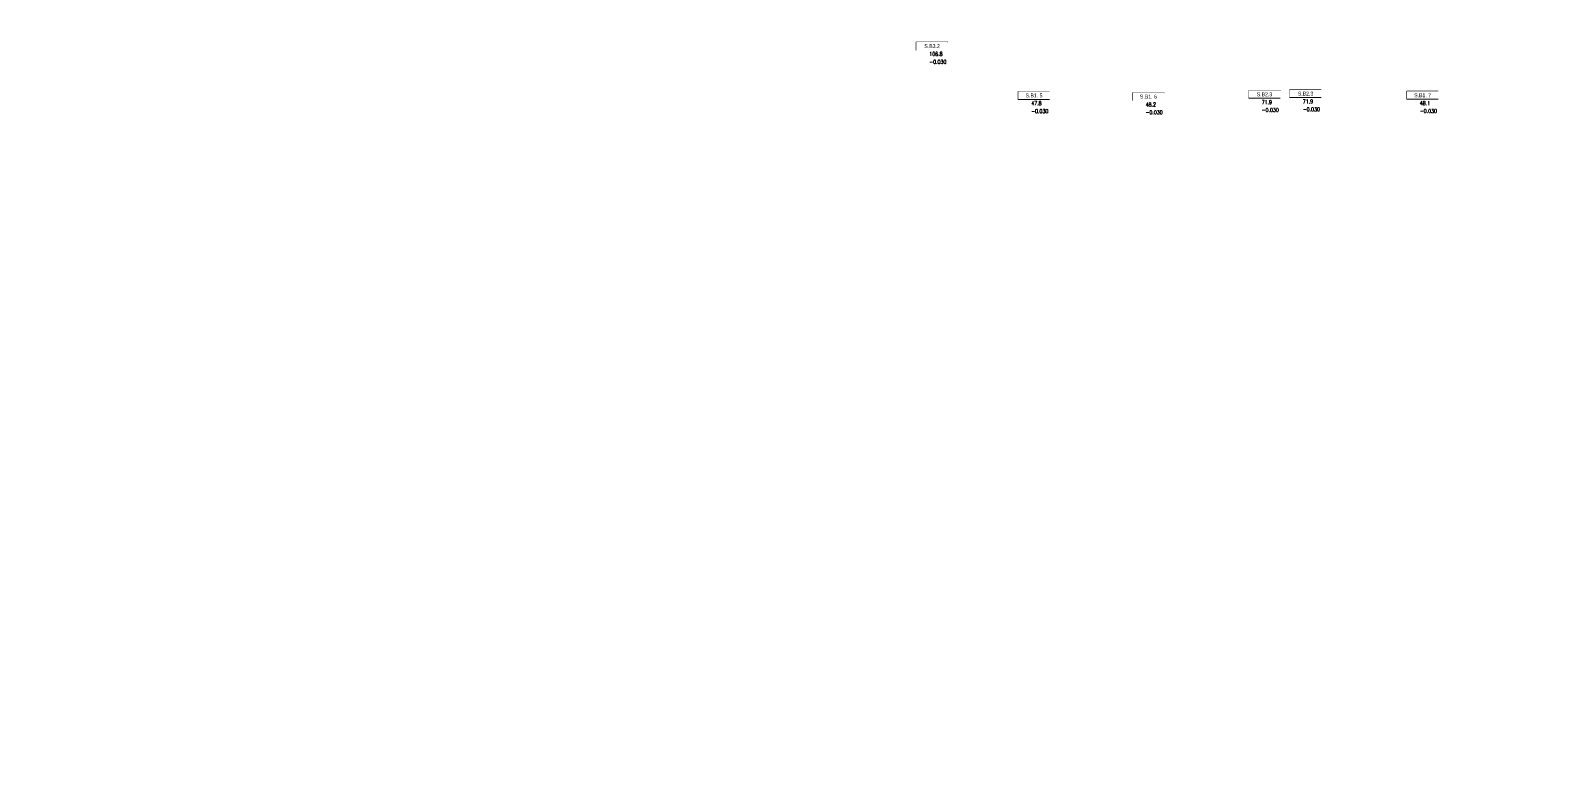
# Model space of a CAD drawing. Header units: millimetres. Extents: x -361702973 to 361248309, y -356458554 to 356543577.
# Drawn here: x -287420 to -173233, y -38411 to 16450 of the extents above; entities that cross this region are included whole.
import ezdxf
from ezdxf.enums import TextEntityAlignment as Align
from ezdxf.xclip import XClip

# ---------------------------------------------------------------- set-up
doc = ezdxf.new("R2010")
doc.units = ezdxf.units.MM
doc.header["$LTSCALE"] = 100
doc.header["$MEASUREMENT"] = 0
doc.header["$XCLIPFRAME"] = 0
doc.set_wipeout_variables(frame=1)
doc.layers.add('A-ANNO-ROOM', color=50, linetype='Continuous')
doc.layers.add('dien tich thong thuy', color=3, linetype='Continuous')
for name, color, linetype, lineweight in [('KT-Chuviet', 255, 'Continuous', 15), ('KT-Net thay', 7, 'Continuous', 15), ('KT-Net truc', 18, 'Continuous', 15)]:
    doc.layers.add(name, color=color, linetype=linetype, lineweight=lineweight)
doc.styles.add('220126_HDN_HBA typical plan$0$211210_HDN_HBA_TYPICAL PLAN CORE OPT 1$0$HBA-Text', font='GOTHIC.TTF')
doc.styles.add('font unicode ccu', font='arial.ttf')
doc.styles.add('ROMANS', font='ROMANS.SHX')

# ---------------------------------------------------------------- blocks, each defined once
blk = doc.blocks.new('A$C418F5BC8')
at = {"layer": 'A-ANNO-ROOM', "insert": (648.1133449638728, 1090.790118377889), "char_height": 600, "attachment_point": 2, "rotation": 50.44882673977027, "style": '220126_HDN_HBA typical plan$0$211210_HDN_HBA_TYPICAL PLAN CORE OPT 1$0$HBA-Text'}
blk.add_mtext_dynamic_manual_height_columns('SL-S', width=722857412.8743668, gutter_width=9765.624999999996, heights=[0], dxfattribs=at)
blk = doc.blocks.new('A$C1AAC5519')
at = {"layer": 'A-ANNO-ROOM', "insert": (772.955269176513, 1216.574747113511), "char_height": 600, "attachment_point": 2, "rotation": 50.44882673977027, "style": '220126_HDN_HBA typical plan$0$211210_HDN_HBA_TYPICAL PLAN CORE OPT 1$0$HBA-Text'}
blk.add_mtext_dynamic_manual_height_columns('1-BR', width=722857412.8743668, gutter_width=9765.624999999996, heights=[0], dxfattribs=at)
blk = doc.blocks.new('A$C2A6C5140')
at = {"layer": 'A-ANNO-ROOM', "insert": (731.4497625969816, 1190.0169191678, 0.0003277973379295924), "char_height": 600, "attachment_point": 2, "rotation": 50.44882673977027, "style": '220126_HDN_HBA typical plan$0$211210_HDN_HBA_TYPICAL PLAN CORE OPT 1$0$HBA-Text'}
blk.add_mtext_dynamic_manual_height_columns('2-BR', width=722857412.8743668, gutter_width=9765.624999999996, heights=[0], dxfattribs=at)
blk = doc.blocks.new('A$C5388591E')
at = {"layer": 'A-ANNO-ROOM', "insert": (894.3001998505497, 842.1987865094561, 0.0004622000541105721), "char_height": 600, "attachment_point": 2, "rotation": 1.4064704596368105, "style": '220126_HDN_HBA typical plan$0$211210_HDN_HBA_TYPICAL PLAN CORE OPT 1$0$HBA-Text'}
blk.add_mtext_dynamic_manual_height_columns('3-BR', width=722857412.8743668, gutter_width=9765.624999999996, heights=[0], dxfattribs=at)
blk = doc.blocks.new('A$C21AF0CCA')
at = {"layer": 'A-ANNO-ROOM', "insert": (1197.56892258345, 814.6835720778872), "char_height": 600, "attachment_point": 2, "rotation": 0.10542954816276216, "style": '220126_HDN_HBA typical plan$0$211210_HDN_HBA_TYPICAL PLAN CORE OPT 1$0$HBA-Text'}
blk.add_mtext_dynamic_manual_height_columns('1-BR+', width=722857412.8743668, gutter_width=9765.624999999996, heights=[0], dxfattribs=at)
blk = doc.blocks.new('TAG CAO DO SAN')
at = {"layer": 'KT-Net thay', "flags": 128}
blk.add_lwpolyline([(1526701.778855525, -266095.2298759429), (1526701.778855525, -266566.6584041911), (1527644.63591202, -266566.6584041911), (1527644.63591202, -266095.2298759429)], close=True, dxfattribs=at)
blk.add_wipeout([(1526701.778855525, -266095.2298759429), (1527644.6359120198, -266095.2298759429), (1527644.6359120198, -266566.65840419114), (1526701.778855525, -266566.65840419114)]).dxf.layer = 'KT-Net thay'
for points in [[(1526701.778855525, -266330.9441400666), (1527644.63591202, -266330.9441400666)], [(1526701.778855525, -266566.6584041911), (1527644.63591202, -266566.6584041911)]]:
    blk.add_lwpolyline(points, dxfattribs=at)
at = {"layer": 'KT-Chuviet', "color": 31, "style": 'ROMANS', "width": 0.75}
blk.add_text('DTTT:', height=117.8571320618522, dxfattribs=at).set_placement((1526748.92170835, -266507.8139601254))
at = {"layer": 'KT-Chuviet', "color": 31, "style": 'font unicode ccu', "width": 0.75}
blk.add_attdef('TÊNPHÒNG', text='', height=117.85713, dxfattribs=at).set_placement((1527175.308820772, -266213.4467624734), align=Align.MIDDLE_CENTER)
at = {"layer": 'KT-Chuviet', "color": 31, "ltscale": 15, "style": 'ROMANS', "width": 0.75, "flags": 8}
blk.add_attdef('CAO-DO', (1527091.943339912, -266507.7298381611), '', height=117.8571320618522, dxfattribs=at)

msp = doc.modelspace()

# ---------------------------------------------------------------- block references
at = {"layer": 'A-ANNO-ROOM'}
for p in [(-193366.6029767873, 192837.9996409905, 5.460855537377236e-05), (-194725.1126339572, 187914.7636662904, 5.460855537377236e-05), (-204628.500881133, 156603.4286092457, 5.461079910308954e-05), (-263479.6090599558, 50485.12915140932, 5.460850030168077e-05), (-269121.1781233152, 49296.5544193383, 5.460850030168077e-05), (-249390.2929153891, 45734.43883928895, 5.460850030168077e-05), (-231828.0778406897, 44407.82273046864, 5.460832008522107e-05), (-260545.3674363113, 42210.52099001262, 5.460850030168077e-05), (-266005.9544405445, 40714.37009385967, 5.460850030168077e-05), (-231175.8712175231, 40645.45605562796, 5.460850030168077e-05), (-228303.7210763374, 35687.765146195, 5.460832008522128e-05)]:
    msp.add_blockref('A$C21AF0CCA', p, dxfattribs=at)
at = {"layer": 'dien tich thong thuy'}
for name, p, rotation in [('A$C2A6C5140', (-235738.0721845079, 62244.32288491951, 3.214423980650787e-05), 310.9576437198666), ('A$C2A6C5140', (-226971.972951604, 58672.53392838872, 1.895367564819208e-05), 310.9576437198666), ('A$C2A6C5140', (-182858.1837168724, 33888.05154022964, 0.000178988243818107), 310.9576437198666), ('A$C2A6C5140', (-180585.3237963979, 23151.33387848926, 0.000178988243818107), 310.9576437198666), ('A$C2A6C5140', (-203396.9752949114, 23120.58807031136, 0.0001030398263186841), 310.9576437198666), ('A$C2A6C5140', (-196571.0380073554, 22922.69606213347, 0.000178988243818107), 310.9576437198666), ('A$C418F5BC8', (-247792.2532073302, 59981.48598654423, -1.001597833679712e-05), 309.6632197063607), ('A$C418F5BC8', (-251962.2979944813, 57974.75306764379, -1.001597833679712e-05), 309.6632197063607), ('A$C418F5BC8', (-255726.2573242666, 56926.2422651329, -1.001597833679712e-05), 309.6632197063607), ('A$C418F5BC8', (-259675.3290057395, 55322.63898630807, -1.001597833679712e-05), 309.6632197063607), ('A$C1AAC5519', (-244712.9849651629, 48430.23954045825, 0.0003723829774320968), 309.6566028083925), ('A$C1AAC5519', (-223357.5065853495, 48059.78935259463, 0.0005547181599990354), 309.6566028083925), ('A$C1AAC5519', (-221487.8086388012, 45005.57789840109, 0.0003723828570649432), 309.6566028083925), ('A$C418F5BC8', (-206278.2197520126, 33163.06303948996, -1.001597833679712e-05), 309.6632197063607), ('A$C418F5BC8', (-201711.797739714, 33256.21495891846, -1.001597833679712e-05), 309.6632197063607), ('A$C418F5BC8', (-197487.0809651244, 33411.4671110799, -1.001597833679712e-05), 309.6632197063607), ('A$C418F5BC8', (-193448.7475272998, 33349.36583146098, -1.001597833679712e-05), 309.6632197063607), ('A$C1AAC5519', (-271599.8972878471, 39640.33326624559, 0.0003723828655667127), 309.6566028083925), ('A$C418F5BC8', (-226889.0124284044, 31090.29572592763, -1.001597833679712e-05), 309.6632197063607), ('A$C1AAC5519', (-217339.68294671, 23702.2762728755, -0.3423708923741385), 309.6566028083925), ('A$C1AAC5519', (-211634.5547104646, 23442.24319922904, 0.0003723828655667127), 309.6566028083925), ('A$C1AAC5519', (-187964.0545017801, 23164.08220845302, 0.0003723828655667127), 309.6566028083925)]:
    msp.add_blockref(name, p, dxfattribs=dict(at, rotation=rotation))
for name, p in [('A$C418F5BC8', (-197463.7292652081, 182913.4540568058, 9.919419487628366e-05)), ('A$C418F5BC8', (-200258.9907205751, 179138.6891211519, 4.458552763712727e-05)), ('A$C2A6C5140', (-188160.0390614129, 177105.642765429, 9.919419487628366e-05)), ('A$C418F5BC8', (-200994.9430359419, 174771.894767079, 4.458552763712727e-05)), ('A$C2A6C5140', (-234759.4766391878, 172444.9136382493, 4.458552763712727e-05)), ('A$C418F5BC8', (-200719.9128290097, 170423.8323274105, 4.458552763712727e-05)), ('A$C2A6C5140', (-190797.8283776039, 169517.5067573905, 9.919419487628366e-05)), ('A$C1AAC5519', (-230167.9898228928, 167012.0323451896, 0.0003723828655667197)), ('A$C1AAC5519', (-241412.7857485664, 165333.8017953324, 0.0003723828655667197)), ('A$C418F5BC8', (-202290.0123814641, 165833.5958576689, 9.919419487628366e-05)), ('A$C418F5BC8', (-226321.6487100684, 164849.0004456656, 4.458552763712727e-05)), ('A$C418F5BC8', (-223174.4637594427, 162010.1787619262, 0.05488942016446244)), ('A$C418F5BC8', (-203583.8919471729, 161846.927602817, 4.458552763712727e-05)), ('A$C418F5BC8', (-244807.1773967599, 161329.3218979316, 0.05488941081008353)), ('A$C2A6C5140', (-193344.5366901597, 160504.8948145737, 9.919419487628366e-05)), ('A$C418F5BC8', (-219934.1653648383, 159334.2093209107, 0.05488940151768119)), ('A$C1AAC5519', (-248428.8589248053, 157037.2006521042, 0.0003723828655667197)), ('A$C1AAC5519', (-252286.3459864925, 152336.1708680308, 0.02738517669695963)), ('A$C2A6C5140', (-195752.5445711951, 151816.0180695198, 4.458552763712727e-05)), ('A$C418F5BC8', (-228142.1604593961, 149140.0456224125, 0.05488939420954132)), ('A$C1AAC5519', (-255923.8224010994, 147682.0149176453, 0.0004269909932618908)), ('A$C418F5BC8', (-224737.6489350568, 146340.2200414557, 0.05488939420954583)), ('A$C2A6C5140', (-198038.3940573054, 144980.9671920894, 4.458552763712727e-05)), ('A$C418F5BC8', (-221724.5828443308, 144236.942033412, 4.458552763895914e-05)), ('A$C1AAC5519', (-260576.8913636276, 142107.7025675907, 0.027822102169103)), ('A$C418F5BC8', (-245667.6157152384, 140788.472051876, 9.916924510345083e-05)), ('A$C418F5BC8', (-263605.4986913943, 138503.2694156115, 0.05488941081008353)), ('A$C418F5BC8', (-247616.0924330471, 136995.8708936881, 4.458552763712727e-05)), ('A$C2A6C5140', (-199977.0465312221, 137220.1243192966, 9.919419487628366e-05)), ('A$C418F5BC8', (-266636.7078710849, 135433.6128811316, 4.458552763712727e-05)), ('A$C1AAC5519', (-268569.1861684484, 131058.0044733415, 0.0003723828655667197)), ('A$C418F5BC8', (-252583.1748971227, 130659.4905633791, 9.92039971646407e-05)), ('A$C418F5BC8', (-256446.2619547517, 127486.843743643, 4.458552763712727e-05)), ('A$C418F5BC8', (-258902.9768848096, 124459.8911733059, 0.05488941081005369)), ('A$C2A6C5140', (-265461.1614808204, 122023.7036381988, 0.02705737929207316)), ('A$C5388591E', (-193808.7999730141, 199941.1790572023, 4.458570785358675e-05)), ('A$C5388591E', (-210573.5526519337, 135718.1497136029, 9.91946273371655e-05)), ('A$C5388591E', (-276921.94039411, 49051.50231821807, -1.001579812033762e-05)), ('A$C5388591E', (-224277.5649896398, 23412.81915787171, 4.458552763712727e-05))]:
    msp.add_blockref(name, p, dxfattribs=at)

# ---------------------------------------------------------------- next in the draw order: block references
at = {"layer": 'KT-Net truc'}
ref = msp.add_blockref('TAG CAO DO SAN', (-4037763.410340958, 680811.7572389869, -0.0001518969208386321), dxfattribs=dict(at, xscale=2.5, yscale=2.5, zscale=2.5))
XClip(ref).set_block_clipping_path([(1526674.1636322693, -266330.9441400666), (1527644.6359120198, -266095.2298759429)])
ref.add_attrib('CAO-DO', '106.8', (-220033.5519911774, 14542.43264358397, -0.0001518969208386321), dxfattribs={"layer": 'KT-Chuviet', "color": 31, "ltscale": 15, "height": 294.6428301546305, "style": 'ROMANS', "width": 0.7500000000000001})
ref.add_attrib('CAO-DO', '-0.030', (-220033.5519911774, 13953.14698327472, -0.0001518969208386321), dxfattribs={"layer": 'KT-Chuviet', "color": 31, "ltscale": 15, "height": 294.6428301546305, "style": 'ROMANS', "width": 0.7500000000000001})
ref.add_attrib('TÊNPHÒNG', 'S.B3.2', dxfattribs={"layer": 'KT-Chuviet', "color": 31, "height": 294.642825, "style": 'font unicode ccu', "width": 0.7500000000000001}).set_placement((-219825.1382890262, 15278.14033280312, -0.0001518969208386321), align=Align.MIDDLE_CENTER)
ref = msp.add_blockref('TAG CAO DO SAN', (-4030121.046850197, 677114.8860556319, -0.0002278450462559954), dxfattribs=dict(at, xscale=2.5, yscale=2.5, zscale=2.5))
XClip(ref).set_block_clipping_path([(1526674.1636322693, -266330.944140067), (1527644.6359120198, -266095.2298759429)])
ref.add_attrib('CAO-DO', '47.8', (-212391.1885004156, 10845.56146022899, -0.0002278450462559954), dxfattribs={"layer": 'KT-Chuviet', "color": 31, "ltscale": 15, "height": 294.6428301546305, "style": 'ROMANS', "width": 0.7500000000000001})
ref.add_attrib('CAO-DO', '-0.030', (-212391.1885004156, 10256.27579991973, -0.0002278450462559954), dxfattribs={"layer": 'KT-Chuviet', "color": 31, "ltscale": 15, "height": 294.6428301546305, "style": 'ROMANS', "width": 0.7500000000000001})
ref.add_attrib('TÊNPHÒNG', 'S.B1. 5', dxfattribs={"layer": 'KT-Chuviet', "color": 31, "height": 294.642825, "style": 'font unicode ccu', "width": 0.7500000000000001}).set_placement((-212182.7747982645, 11581.26914944814, -0.0002278450462559954), align=Align.MIDDLE_CENTER)
ref = msp.add_blockref('TAG CAO DO SAN', (-4021545.853443767, 677025.4731974285, -0.0001518969208386321), dxfattribs=dict(at, xscale=2.5, yscale=2.5, zscale=2.5))
XClip(ref).set_block_clipping_path([(1526674.1636322693, -266330.9441400666), (1527644.6359120195, -266095.2298759429)])
ref.add_attrib('CAO-DO', '48.2', (-203815.9950939861, 10756.14860202562, -0.0001518969208386321), dxfattribs={"layer": 'KT-Chuviet', "color": 31, "ltscale": 15, "height": 294.6428301546305, "style": 'ROMANS', "width": 0.7500000000000001})
ref.add_attrib('CAO-DO', '-0.030', (-203815.9950939861, 10166.86294171637, -0.0001518969208386321), dxfattribs={"layer": 'KT-Chuviet', "color": 31, "ltscale": 15, "height": 294.6428301546305, "style": 'ROMANS', "width": 0.7500000000000001})
ref.add_attrib('TÊNPHÒNG', 'S.B1. 6', dxfattribs={"layer": 'KT-Chuviet', "color": 31, "height": 294.642825, "style": 'font unicode ccu', "width": 0.7500000000000001}).set_placement((-203607.5813918349, 11491.85629124477, -0.0001518969208386321), align=Align.MIDDLE_CENTER)
ref = msp.add_blockref('TAG CAO DO SAN', (-4012843.411159422, 677199.0485959083, -0.000227845338338055), dxfattribs=dict(at, xscale=2.5, yscale=2.5, zscale=2.5))
XClip(ref).set_block_clipping_path([(1526674.1636322693, -266330.944140067), (1527644.6359120198, -266095.2298759429)])
ref.add_attrib('CAO-DO', '71.9', (-195113.5528096409, 10929.72400050542, -0.000227845338338055), dxfattribs={"layer": 'KT-Chuviet', "color": 31, "ltscale": 15, "height": 294.6428301546305, "style": 'ROMANS', "width": 0.7500000000000001})
ref.add_attrib('CAO-DO', '-0.030', (-195113.5528096409, 10340.43834019617, -0.000227845338338055), dxfattribs={"layer": 'KT-Chuviet', "color": 31, "ltscale": 15, "height": 294.6428301546305, "style": 'ROMANS', "width": 0.7500000000000001})
ref.add_attrib('TÊNPHÒNG', 'S.B2.3', dxfattribs={"layer": 'KT-Chuviet', "color": 31, "height": 294.642825, "style": 'font unicode ccu', "width": 0.7500000000000001}).set_placement((-194905.1391074898, 11665.43168972457, -0.000227845338338055), align=Align.MIDDLE_CENTER)
ref = msp.add_blockref('TAG CAO DO SAN', (-4009761.066559464, 677253.1787731687, -7.594857169051269e-05), dxfattribs=dict(at, xscale=2.5, yscale=2.5, zscale=2.5))
XClip(ref).set_block_clipping_path([(1526674.1636322693, -266330.944140067), (1527644.6359120198, -266095.2298759429)])
ref.add_attrib('CAO-DO', '71.9', (-192031.2082096826, 10983.85417776581, -7.594857169051269e-05), dxfattribs={"layer": 'KT-Chuviet', "color": 31, "ltscale": 15, "height": 294.6428301546305, "style": 'ROMANS', "width": 0.7500000000000001})
ref.add_attrib('CAO-DO', '-0.030', (-192031.2082096826, 10394.56851745656, -7.594857169051269e-05), dxfattribs={"layer": 'KT-Chuviet', "color": 31, "ltscale": 15, "height": 294.6428301546305, "style": 'ROMANS', "width": 0.7500000000000001})
ref.add_attrib('TÊNPHÒNG', 'S.B2.3', dxfattribs={"layer": 'KT-Chuviet', "color": 31, "height": 294.642825, "style": 'font unicode ccu', "width": 0.7500000000000001}).set_placement((-191822.7945075314, 11719.56186698496, -7.594857169051269e-05), align=Align.MIDDLE_CENTER)
ref = msp.add_blockref('TAG CAO DO SAN', (-4000984.015659141, 677126.8768442773, -0.0003165527762620419), dxfattribs=dict(at, xscale=2.5, yscale=2.5, zscale=2.5))
XClip(ref).set_block_clipping_path([(1526674.1636322693, -266330.944140067), (1527644.6359120195, -266095.2298759429)])
ref.add_attrib('CAO-DO', '48.1', (-183254.1573093596, 10857.55224887437, -0.0003165527762620419), dxfattribs={"layer": 'KT-Chuviet', "color": 31, "ltscale": 15, "height": 294.6428301546305, "style": 'ROMANS', "width": 0.7500000000000001})
ref.add_attrib('CAO-DO', '-0.030', (-183254.1573093596, 10268.26658856511, -0.0003165527762620419), dxfattribs={"layer": 'KT-Chuviet', "color": 31, "ltscale": 15, "height": 294.6428301546305, "style": 'ROMANS', "width": 0.7500000000000001})
ref.add_attrib('TÊNPHÒNG', 'S.B1. 7', dxfattribs={"layer": 'KT-Chuviet', "color": 31, "height": 294.642825, "style": 'font unicode ccu', "width": 0.7500000000000001}).set_placement((-183045.7436072084, 11593.25993809352, -0.0003165527762620419), align=Align.MIDDLE_CENTER)

doc.saveas('drawing.dxf')
